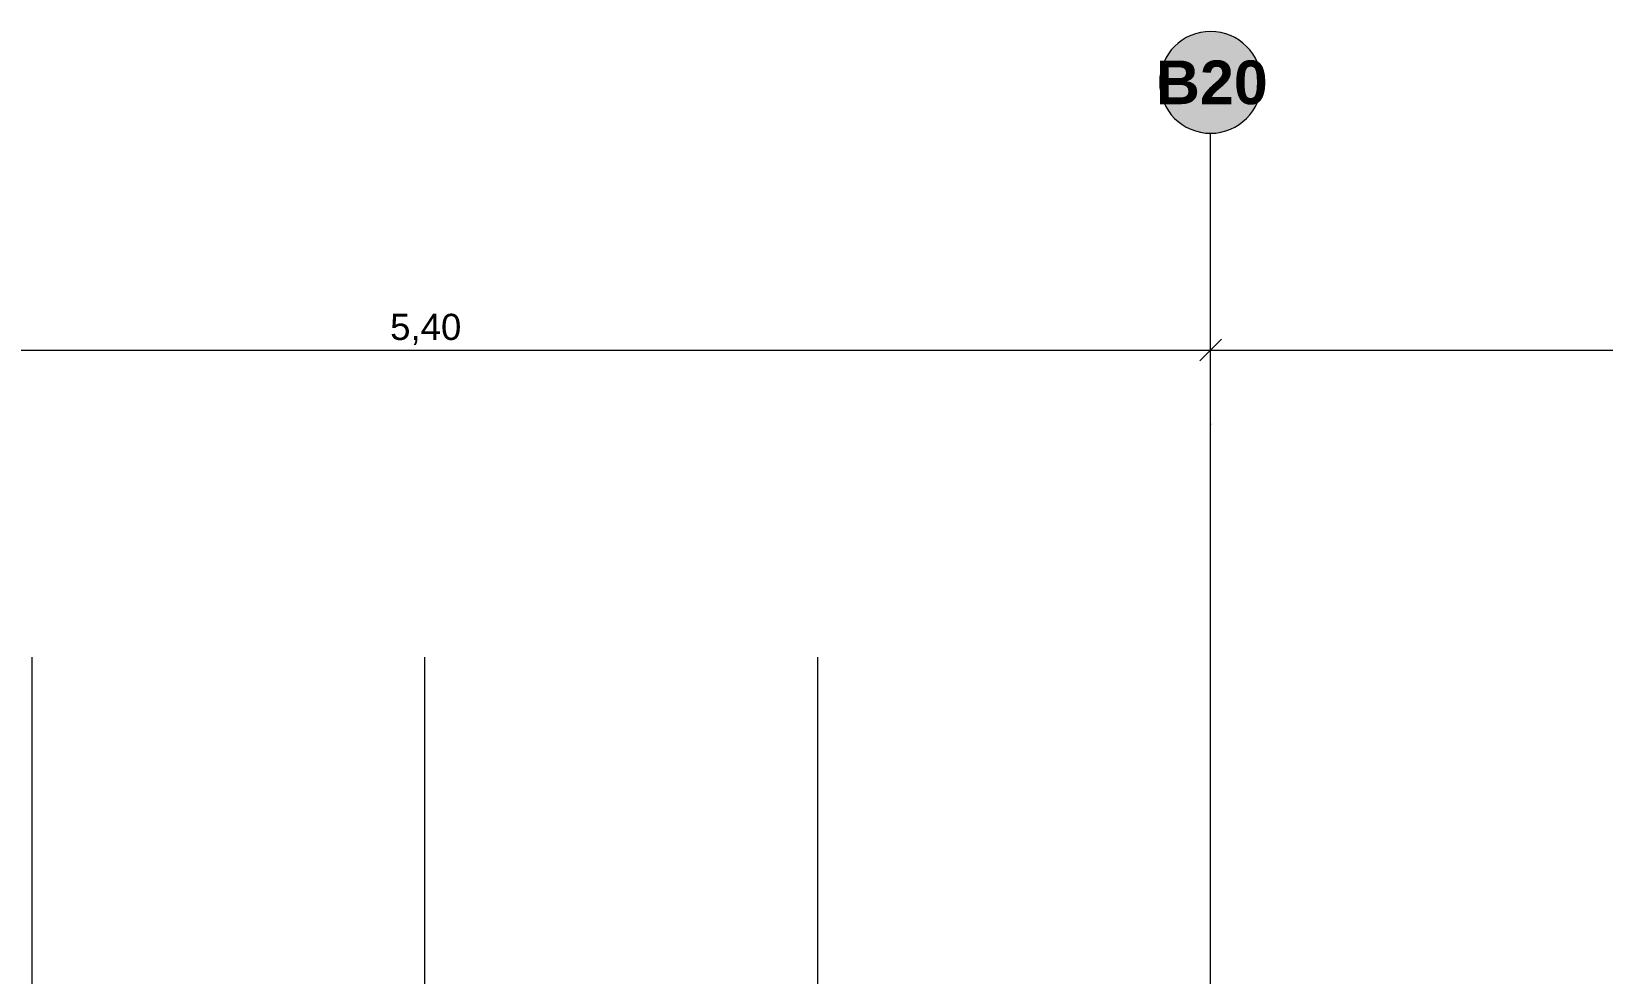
# Model space of a CAD drawing. Header units: metres. Extents: x -22.4 to 53.1, y 133.6 to 157.9.
# Drawn here: x 10.52 to 15.92, y 154 to 157.24 of the extents above; entities that cross this region are included whole.
import ezdxf

# ---------------------------------------------------------------- set-up
doc = ezdxf.new("R2010")
doc.units = ezdxf.units.M
doc.header["$MEASUREMENT"] = 0
doc.linetypes.add('Achse', pattern=[0.0023, 0.0015, -0.0008])
doc.linetypes.add('Strichpunktlinie', pattern=[0.006703, 0.003528, -0.001764, 0, -0.001411])
for name, color, linetype in [('00  Raster', 7, 'Continuous'), ('00  Raster Ausbau', 7, 'Continuous'), ('00  Raster_Deckschraffur', 7, 'Continuous'), ('40  Bemaßung 1_50 Achse', 7, 'Continuous'), ('Neubau_40  Bemaßung 1_50 Achse', 7, 'Continuous')]:
    doc.layers.add(name, color=color, linetype=linetype)
doc.styles.add('ERSTELLTER_STIL_1', font='')
doc.styles.add('ERSTELLTER_STIL_3', font='')
doc.styles.get('ERSTELLTER_STIL_1').set_extended_font_data('Arial')
doc.styles.get('ERSTELLTER_STIL_3').set_extended_font_data('Arial', bold=True)

msp = doc.modelspace()

# ---------------------------------------------------------------- hatches: boundary and pattern name
at = {"layer": '00  Raster_Deckschraffur', "linetype": 'Continuous', "lineweight": 0, "true_color": 0xffffff}
msp.add_hatch(color=7, dxfattribs=at).paths.add_polyline_path([(14.5684, 157.2399, 1), (14.5684, 156.8899, 1)])

# ---------------------------------------------------------------- linework, layer by layer
at = {"layer": '00  Raster', "color": 5, "linetype": 'Strichpunktlinie', "lineweight": 13, "ltscale": 1000}
for p, q in [((14.5684, 155.8899), (14.5684, 156.8899)), ((14.5684, 133.7291), (14.5684, 155.8899)), ((14.5684, 155.8899), (14.5684, 155.8899))]:
    msp.add_line(p, q, dxfattribs=at)
at = {"layer": '00  Raster', "color": 5, "linetype": 'Continuous', "lineweight": 13, "ltscale": 1000, "flags": 128}
msp.add_lwpolyline([(14.5684, 157.2399, 1), (14.5684, 156.8899, 1)], format="xyb", close=True, dxfattribs=at)
at = {"layer": '00  Raster', "color": 5, "linetype": 'Strichpunktlinie', "lineweight": 13, "ltscale": 1000}
msp.add_point((14.5684, 155.8899), dxfattribs=at)
at = {"layer": '00  Raster Ausbau', "color": 9, "linetype": 'Achse', "lineweight": 18, "ltscale": 1000}
for p, q in [((10.5184, 154.0899), (10.5184, 155.0899)), ((13.2184, 154.0899), (13.2184, 155.0899)), ((10.5184, 153.0899), (10.5184, 154.0899)), ((13.2184, 153.0899), (13.2184, 154.0899))]:
    msp.add_line(p, q, dxfattribs=at)
at = {"layer": '00  Raster Ausbau', "color": 251, "linetype": 'Achse', "lineweight": 18, "ltscale": 1000, "true_color": 0x5f5f5f}
for p, q in [((11.8684, 154.0899), (11.8684, 155.0899)), ((14.5684, 154.0899), (14.5684, 155.0899)), ((11.8684, 153.0899), (11.8684, 154.0899)), ((14.5684, 153.0899), (14.5684, 154.0899))]:
    msp.add_line(p, q, dxfattribs=at)
at = {"layer": 'Neubau_40  Bemaßung 1_50 Achse', "color": 7, "linetype": 'Continuous', "lineweight": 13, "ltscale": 1000}
for p, q in [((14.5684, 156.0746), (14.5684, 156.2152)), ((14.6059, 156.1824), (14.5309, 156.1074)), ((9.1684, 156.1449), (14.5684, 156.1449)), ((14.5684, 156.1449), (19.9684, 156.1449))]:
    msp.add_line(p, q, dxfattribs=at)

# ---------------------------------------------------------------- texts
at = {"layer": '00  Raster', "color": 5, "linetype": 'Continuous', "lineweight": 13, "insert": (14.3805, 157.1399), "char_height": 0.15, "attachment_point": 1, "style": 'ERSTELLTER_STIL_3'}
msp.add_mtext('\\A1;{\\pql;\\pt0;\\fArial|b1|i0|c0|p38;B20}', dxfattribs=at)
at = {"layer": '40  Bemaßung 1_50 Achse', "color": 7, "linetype": 'Continuous', "lineweight": 13, "insert": (11.7487, 156.1629), "char_height": 0.09, "width": 0.239452, "attachment_point": 7, "style": 'ERSTELLTER_STIL_1'}
msp.add_mtext('\\A1;{\\pql;\\fArial|b0|i0|c0|p38;5,40}', dxfattribs=at)

doc.saveas('drawing.dxf')
